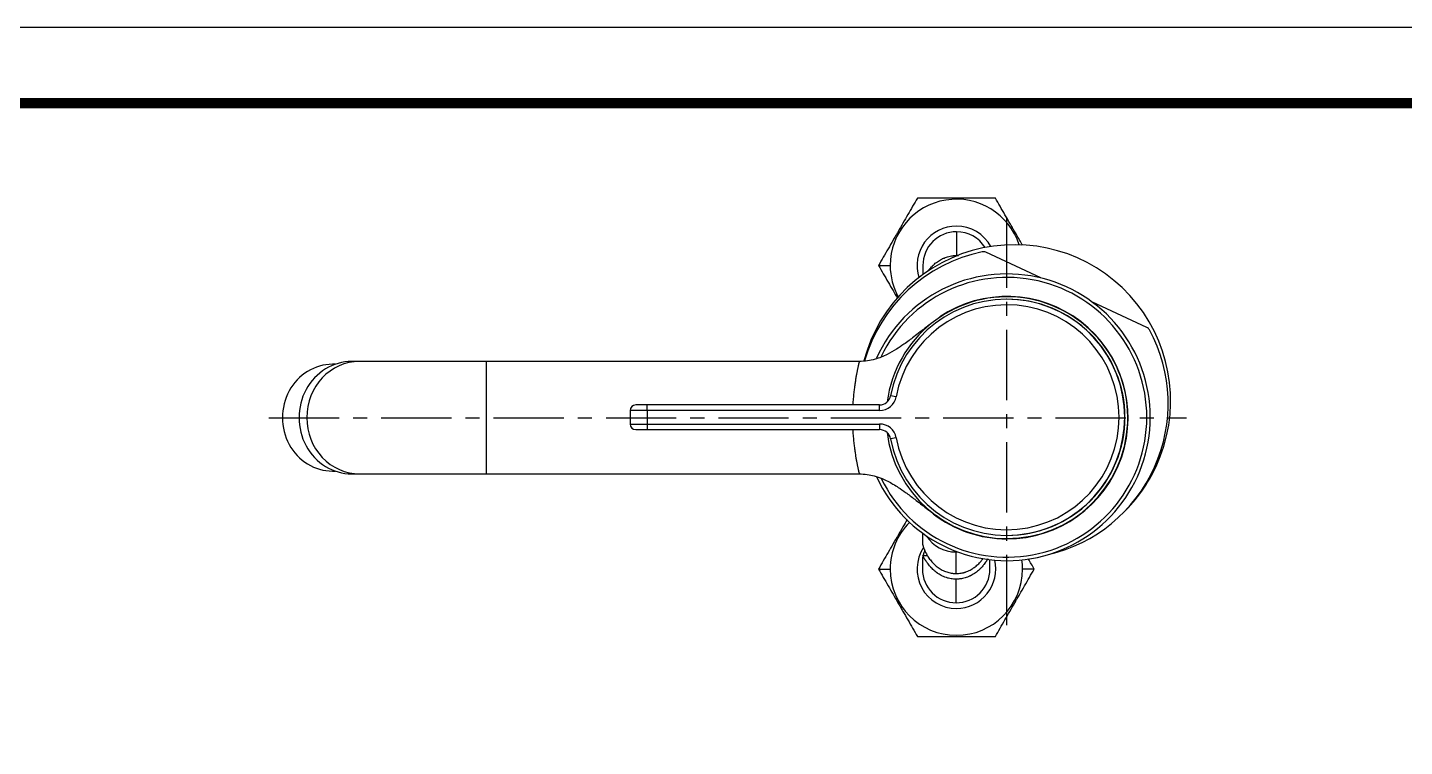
# Model space of a CAD drawing. Extents: x 0 to 790, y 0 to 579.
# Drawn here: x 316.1 to 561.1, y 450.9 to 578.8 of the extents above; entities that cross this region are included whole.
import ezdxf

# ---------------------------------------------------------------- set-up
doc = ezdxf.new("R2010")
doc.units = 0
doc.header["$LTSCALE"] = 10
doc.header["$MEASUREMENT"] = 0
doc.linetypes.add('CENTER', pattern=[2, 1.25, -0.25, 0.25, -0.25])
doc.layers.get('0').update_dxf_attribs({"linetype": 'CONTINUOUS'})
doc.layers.add('1', color=7, linetype='CONTINUOUS')
doc.layers.add('42', color=7, linetype='CONTINUOUS', true_color=0xffffff)

msp = doc.modelspace()

# ---------------------------------------------------------------- linework, layer by layer
at = {"lineweight": -3, "ltscale": 0.5}
msp.add_lwpolyline([(0, 0), (789.88, 0), (789.88, 578.76), (0, 578.76)], close=True, dxfattribs=at)
at = {"color": 5, "linetype": 'ByBlock', "lineweight": -3, "const_width": 1.82}
msp.add_lwpolyline([(12.7, 24.78), (777.1, 24.78), (777.1, 565.32), (12.7, 565.32)], close=True, dxfattribs=at)
at = {"layer": '1', "color": 1, "linetype": 'CENTER', "lineweight": -3}
for p, q in [((490.39, 472.49), (490.39, 546.25)), ((359.04, 509.37), (522.33, 509.37))]:
    msp.add_line(p, q, dxfattribs=at)
at = {"layer": '1', "color": 7, "linetype": 'Continuous', "lineweight": -3}
for p, q in [((481.42, 542.44), (481.42, 538.23)), ((496.4, 534.22), (486.62, 538.78)), ((467.53, 536.44), (469.61, 536.44)), ((475.42, 536.44), (475.42, 534.82)), ((515.28, 525.42), (505.51, 529.98)), ((470.67, 513.1), (469.69, 513.28)), ((426.34, 510.64), (423.34, 510.64)), ((423.34, 510.64), (423.34, 508.24)), ((426.34, 511.64), (424.34, 511.64)), ((467.72, 511.64), (426.34, 511.64)), ((426.34, 510.64), (426.34, 511.64)), ((467.72, 510.64), (426.34, 510.64)), ((426.34, 510.64), (426.34, 508.24)), ((467.72, 510.64), (467.72, 511.64)), ((423.34, 508.24), (426.34, 508.24)), ((424.34, 507.24), (426.34, 507.24)), ((426.34, 508.24), (467.72, 508.24)), ((426.34, 508.24), (426.34, 507.24)), ((426.34, 507.24), (467.72, 507.24)), ((467.72, 508.24), (467.72, 507.24)), ((470.67, 505.79), (469.69, 505.61)), ((475.35, 488.85), (475.35, 487.11)), ((481.35, 485.6), (481.35, 485.49)), ((481.35, 481.65), (481.35, 485.49)), ((475.35, 484.57), (475.35, 482.44)), ((476.26, 484.78), (475.4, 484.78)), ((487.35, 482.44), (487.35, 484.12)), ((467.53, 482.44), (469.61, 482.44)), ((481.35, 476.44), (481.35, 480.66)), ((495.24, 482.44), (493.16, 482.44))]:
    msp.add_line(p, q, dxfattribs=at)
for centre, radius, start, end in [((481.39, 536.44), 11.78, 18.2278, 180), ((481.39, 536.44), 7, 90, 197.8762), ((481.42, 536.44), 6, 90, 180), ((481.39, 536.44), 7, 28.7775, 90), ((481.42, 536.44), 6, 32.1441, 90), ((491.76, 512.39), 27.75, 335, 165.2375), ((491.52, 511.86), 27.55, 101.552, 163.9683), ((486.2, 537.88), 1, 65, 101.552), ((490.39, 509.44), 25.5, 0, 155.7), ((490.39, 509.44), 24.88, 0, 154.2319), ((481.39, 536.44), 11.78, 180, 208.4288), ((490.34, 509.44), 21, 0, 169.4783), ((490.34, 509.44), 20, 190.5217, 169.4783), ((491.52, 511.86), 27.55, 283.078, 28.448), ((514.86, 524.51), 1, 28.448, 65), ((467.72, 513.64), 2, 270, 349.4783), ((467.72, 513.64), 3, 270, 349.4783), ((424.34, 510.64), 1, 90, 180), ((424.34, 508.24), 1, 180, 270), ((490.39, 509.44), 25.5, 204.7106, 0), ((467.72, 505.24), 3, 10.5217, 90), ((467.72, 505.24), 2, 10.5217, 90), ((490.39, 509.44), 24.88, 205.9988, 0), ((490.34, 509.44), 21, 190.5217, 0), ((491.76, 512.39), 27.75, 314.1931, 335), ((481.39, 482.44), 11.78, 135.1266, 180), ((481.39, 482.44), 7, 146.7281, 270), ((481.39, 482.44), 7, 270, 13.1597), ((481.39, 482.44), 11.78, 0, 8.0044), ((481.39, 482.44), 11.78, 180, 0), ((481.35, 482.44), 6, 180, 270), ((481.35, 482.44), 6, 270, 0)]:
    msp.add_arc(centre, radius, start, end, dxfattribs=at)
for start_param, end_param in [(0.503538, 1.570796), (1.570796, 1.616546)]:
    msp.add_ellipse((481.35, 490.96), major_axis=(-6, 0), ratio=0.912494, start_param=start_param, end_param=end_param, dxfattribs=at)
for points, knots in [([(474.46, 548.44), (473.89, 547.46), (473.32, 546.48), (472.46, 544.98), (472.17, 544.48), (471.59, 543.47), (471.29, 542.96), (470.93, 542.33), (470.85, 542.2), (470.74, 542.01), (470.71, 541.94), (470.63, 541.82), (470.45, 541.5), (470.26, 541.18), (469.83, 540.42), (469.53, 539.91), (468.96, 538.91), (468.67, 538.42), (468.1, 537.43), (467.81, 536.93), (467.53, 536.44)], [0, 0, 0, 0, 0.25, 0.25, 0.375, 0.375, 0.5, 0.5, 0.53125, 0.53125, 0.546875, 0.546875, 0.5625, 0.625, 0.625, 0.75, 0.75, 0.875, 0.875, 1, 1, 1, 1]), ([(488.32, 548.44), (487.18, 548.44), (486.04, 548.44), (484.32, 548.44), (483.74, 548.44), (482.57, 548.44), (481.99, 548.44), (481.25, 548.44), (481.1, 548.44), (480.88, 548.44), (480.81, 548.44), (480.66, 548.44), (480.29, 548.44), (479.93, 548.44), (479.05, 548.44), (478.47, 548.44), (477.31, 548.44), (476.74, 548.44), (475.59, 548.44), (475.02, 548.44), (474.46, 548.44)], [0, 0, 0, 0, 0.25, 0.25, 0.375, 0.375, 0.5, 0.5, 0.53125, 0.53125, 0.546875, 0.546875, 0.5625, 0.625, 0.625, 0.75, 0.75, 0.875, 0.875, 1, 1, 1, 1]), ([(493.16, 540.04), (493, 540.33), (492.83, 540.62), (492.37, 541.41), (492.08, 541.92), (491.71, 542.56), (491.64, 542.69), (491.53, 542.88), (491.49, 542.94), (491.42, 543.07), (491.23, 543.39), (491.05, 543.71), (490.61, 544.47), (490.32, 544.97), (489.74, 545.97), (489.45, 546.47), (488.88, 547.46), (488.6, 547.95), (488.32, 548.44)], [0, 0, 0, 0, 0.103038, 0.103038, 0.282431, 0.282431, 0.327279, 0.327279, 0.349703, 0.349703, 0.372127, 0.461823, 0.461823, 0.641215, 0.641215, 0.820608, 0.820608, 1, 1, 1, 1]), ([(476.35, 535.46), (476.37, 535.49), (476.39, 535.52), (476.44, 535.58), (476.46, 535.6), (476.5, 535.66), (476.52, 535.69), (476.59, 535.77), (476.63, 535.82), (476.77, 535.99), (476.87, 536.1), (477.03, 536.26), (477.08, 536.32), (477.16, 536.39), (477.18, 536.42), (477.24, 536.47), (477.27, 536.5), (477.41, 536.63), (477.52, 536.73), (477.76, 536.92), (477.88, 537.01), (478.12, 537.19), (478.25, 537.27), (478.51, 537.43), (478.64, 537.51), (478.81, 537.59), (478.85, 537.61), (478.92, 537.65), (479.02, 537.7), (479.12, 537.74), (479.33, 537.83), (479.48, 537.88), (479.76, 537.98), (479.91, 538.02), (480.2, 538.1), (480.35, 538.13), (480.54, 538.16), (480.58, 538.17), (480.65, 538.18), (480.69, 538.18), (480.81, 538.2), (480.88, 538.2), (481.11, 538.22), (481.26, 538.23), (481.42, 538.23)], [0, 0, 0, 0, 0.021011, 0.021011, 0.039837, 0.039837, 0.058664, 0.058664, 0.096317, 0.096317, 0.171624, 0.171624, 0.209278, 0.209278, 0.228104, 0.228104, 0.246931, 0.246931, 0.322238, 0.322238, 0.397545, 0.397545, 0.472852, 0.472852, 0.548159, 0.548159, 0.566985, 0.566985, 0.585812, 0.623466, 0.623466, 0.698772, 0.698772, 0.774079, 0.774079, 0.849386, 0.849386, 0.868213, 0.868213, 0.88704, 0.88704, 0.924693, 0.924693, 1, 1, 1, 1]), ([(467.53, 536.44), (468.1, 535.46), (468.67, 534.48), (469.53, 532.98), (469.82, 532.48), (470.38, 531.51), (470.65, 531.04), (470.92, 530.57)], [0, 0, 0, 0, 0.509538, 0.509538, 0.764307, 0.764307, 1, 1, 1, 1]), ([(472.63, 491.28), (472.38, 490.84), (472.13, 490.41), (471.59, 489.47), (471.29, 488.96), (470.93, 488.33), (470.85, 488.2), (470.74, 488.01), (470.71, 487.94), (470.63, 487.82), (470.45, 487.5), (470.26, 487.18), (469.83, 486.42), (469.53, 485.91), (468.96, 484.91), (468.67, 484.42), (468.1, 483.43), (467.81, 482.93), (467.53, 482.44)], [0, 0, 0, 0, 0.147267, 0.147267, 0.317814, 0.317814, 0.36045, 0.36045, 0.381769, 0.381769, 0.403087, 0.48836, 0.48836, 0.658907, 0.658907, 0.829453, 0.829453, 1, 1, 1, 1]), ([(475.35, 487.2), (475.35, 487.18), (475.35, 487.17), (475.35, 487.12), (475.36, 487.08), (475.36, 487.01), (475.37, 486.97), (475.38, 486.87), (475.39, 486.82), (475.41, 486.74), (475.41, 486.73), (475.42, 486.7), (475.42, 486.68), (475.43, 486.63), (475.44, 486.6), (475.47, 486.48), (475.5, 486.4), (475.54, 486.29), (475.54, 486.27), (475.56, 486.22), (475.57, 486.19), (475.59, 486.12), (475.61, 486.07), (475.67, 485.91), (475.72, 485.8), (475.79, 485.65), (475.8, 485.62), (475.83, 485.56), (475.84, 485.53), (475.89, 485.44), (475.92, 485.38), (476.01, 485.2), (476.08, 485.08), (476.18, 484.89), (476.22, 484.83), (476.28, 484.74), (476.3, 484.71), (476.34, 484.65), (476.35, 484.62), (476.45, 484.47), (476.54, 484.35), (476.71, 484.12), (476.8, 484.01), (476.98, 483.79), (477.08, 483.68), (477.22, 483.52), (477.27, 483.47), (477.38, 483.37), (477.43, 483.32), (477.59, 483.17), (477.69, 483.08), (477.91, 482.9), (478.03, 482.81), (478.26, 482.64), (478.38, 482.56), (478.62, 482.41), (478.74, 482.34), (479.12, 482.14), (479.39, 482.03), (479.93, 481.84), (480.2, 481.77), (480.52, 481.71), (480.56, 481.71), (480.63, 481.7), (480.74, 481.68), (480.85, 481.67), (481.06, 481.65), (481.21, 481.65), (481.35, 481.65)], [0, 0, 0, 0, 0.022244, 0.022244, 0.062984, 0.062984, 0.103724, 0.103724, 0.144463, 0.144463, 0.154648, 0.154648, 0.164833, 0.164833, 0.185203, 0.185203, 0.225943, 0.225943, 0.236128, 0.236128, 0.246313, 0.246313, 0.266683, 0.266683, 0.307423, 0.307423, 0.317608, 0.317608, 0.327793, 0.327793, 0.348163, 0.348163, 0.388902, 0.388902, 0.409272, 0.409272, 0.419457, 0.419457, 0.429642, 0.429642, 0.470382, 0.470382, 0.511122, 0.511122, 0.551862, 0.551862, 0.572232, 0.572232, 0.592602, 0.592602, 0.633341, 0.633341, 0.674081, 0.674081, 0.714821, 0.714821, 0.755561, 0.755561, 0.837041, 0.837041, 0.91852, 0.91852, 0.928705, 0.928705, 0.93889, 0.95926, 0.95926, 1, 1, 1, 1]), ([(475.46, 484.76), (475.47, 484.77), (475.47, 484.78), (475.48, 484.81), (475.49, 484.84), (475.5, 484.88), (475.5, 484.88), (475.5, 484.9), (475.51, 484.92), (475.52, 484.95), (475.54, 485.01), (475.55, 485.05), (475.57, 485.11), (475.57, 485.12), (475.58, 485.14), (475.58, 485.15), (475.6, 485.19), (475.61, 485.25), (475.63, 485.3), (475.65, 485.35), (475.65, 485.36), (475.67, 485.4), (475.67, 485.41), (475.7, 485.49), (475.73, 485.56), (475.76, 485.65), (475.77, 485.67), (475.78, 485.69)], [0, 0, 0, 0, 0.058223, 0.058223, 0.208283, 0.208283, 0.245798, 0.245798, 0.283313, 0.358343, 0.358343, 0.508403, 0.508403, 0.545918, 0.545918, 0.583433, 0.583433, 0.658463, 0.733493, 0.733493, 0.771008, 0.771008, 0.808523, 0.808523, 0.958583, 0.958583, 1, 1, 1, 1]), ([(481.35, 480.66), (481.2, 480.66), (480.89, 480.67), (480.59, 480.71), (480.29, 480.76), (480.14, 480.79), (479.92, 480.84), (479.84, 480.86), (479.69, 480.91), (479.62, 480.93), (479.4, 481), (479.26, 481.06), (478.98, 481.18), (478.84, 481.24), (478.57, 481.38), (478.44, 481.46), (478.24, 481.58), (478.18, 481.62), (478.08, 481.68), (478.05, 481.71), (477.99, 481.75), (477.95, 481.77), (477.8, 481.88), (477.68, 481.98), (477.44, 482.17), (477.33, 482.27), (477.11, 482.48), (477, 482.58), (476.87, 482.72), (476.84, 482.75), (476.79, 482.8), (476.72, 482.89), (476.65, 482.97), (476.51, 483.14), (476.42, 483.25), (476.33, 483.37), (476.32, 483.38), (476.3, 483.41), (476.29, 483.42), (476.26, 483.46), (476.2, 483.54), (476.15, 483.62), (476.04, 483.77), (475.98, 483.86), (475.92, 483.97), (475.9, 483.99), (475.88, 484.02), (475.88, 484.03), (475.87, 484.05), (475.84, 484.1), (475.81, 484.14), (475.75, 484.24), (475.71, 484.3), (475.67, 484.38), (475.65, 484.4), (475.63, 484.45), (475.61, 484.47), (475.58, 484.53), (475.56, 484.56), (475.52, 484.62), (475.51, 484.64), (475.48, 484.68), (475.47, 484.7), (475.45, 484.73), (475.44, 484.74), (475.43, 484.76), (475.42, 484.76), (475.41, 484.77), (475.41, 484.77), (475.4, 484.78), (475.4, 484.78), (475.39, 484.78), (475.39, 484.78), (475.39, 484.78)], [0, 0, 0, 0, 0.040533, 0.081067, 0.081067, 0.1216, 0.1216, 0.141867, 0.141867, 0.162134, 0.162134, 0.202667, 0.202667, 0.243201, 0.243201, 0.283734, 0.283734, 0.304001, 0.304001, 0.314135, 0.314135, 0.324268, 0.324268, 0.364801, 0.364801, 0.405335, 0.405335, 0.445868, 0.445868, 0.456002, 0.456002, 0.466135, 0.486402, 0.486402, 0.526935, 0.526935, 0.532002, 0.532002, 0.537069, 0.537069, 0.547202, 0.567469, 0.567469, 0.608002, 0.608002, 0.618136, 0.618136, 0.623202, 0.623202, 0.628269, 0.648536, 0.648536, 0.689069, 0.689069, 0.709336, 0.709336, 0.729603, 0.729603, 0.770136, 0.770136, 0.81067, 0.81067, 0.851203, 0.851203, 0.891737, 0.891737, 0.93227, 0.93227, 0.952537, 0.952537, 0.972804, 0.972804, 1, 1, 1, 1]), ([(481.35, 481.65), (481.64, 481.65), (481.93, 481.67), (482.35, 481.74), (482.49, 481.77), (482.7, 481.82), (482.8, 481.85), (482.9, 481.88), (482.97, 481.91), (483.01, 481.92), (483.18, 481.98), (483.31, 482.03), (483.57, 482.14), (483.7, 482.2), (483.95, 482.33), (484.07, 482.4), (484.26, 482.52), (484.32, 482.55), (484.43, 482.63), (484.49, 482.67), (484.67, 482.8), (484.78, 482.89), (485, 483.07), (485.11, 483.16), (485.31, 483.35), (485.42, 483.45), (485.61, 483.66), (485.71, 483.77), (485.85, 483.93), (485.89, 483.99), (485.98, 484.1), (486.03, 484.16), (486.09, 484.25), (486.11, 484.28), (486.14, 484.31)], [0, 0, 0, 0, 0.15075, 0.15075, 0.226125, 0.226125, 0.263812, 0.282656, 0.282656, 0.3015, 0.3015, 0.376875, 0.376875, 0.45225, 0.45225, 0.527625, 0.527625, 0.565312, 0.565312, 0.603, 0.603, 0.678375, 0.678375, 0.75375, 0.75375, 0.829125, 0.829125, 0.9045, 0.9045, 0.942187, 0.942187, 0.979875, 0.979875, 1, 1, 1, 1]), ([(486.96, 484.25), (486.96, 484.24), (486.95, 484.22), (486.93, 484.2), (486.9, 484.15), (486.87, 484.09), (486.82, 484.02), (486.8, 483.98), (486.74, 483.89), (486.71, 483.84), (486.65, 483.75), (486.55, 483.6), (486.44, 483.45), (486.34, 483.31), (486.31, 483.28), (486.27, 483.23), (486.25, 483.2), (486.18, 483.12), (486.14, 483.06), (486, 482.9), (485.9, 482.79), (485.75, 482.62), (485.69, 482.57), (485.61, 482.49), (485.59, 482.46), (485.53, 482.41), (485.5, 482.39), (485.37, 482.26), (485.25, 482.16), (485.02, 481.96), (484.9, 481.87), (484.65, 481.7), (484.52, 481.61), (484.26, 481.45), (484.13, 481.38), (483.96, 481.29), (483.92, 481.27), (483.86, 481.24), (483.75, 481.19), (483.65, 481.14), (483.44, 481.05), (483.3, 481), (483.01, 480.9), (482.86, 480.86), (482.57, 480.79), (482.42, 480.76), (482.23, 480.73), (482.19, 480.72), (482.12, 480.71), (482.08, 480.7), (481.97, 480.69), (481.89, 480.68), (481.66, 480.66), (481.51, 480.66), (481.35, 480.66)], [0, 0, 0, 0, 0.011617, 0.011617, 0.026823, 0.057235, 0.057235, 0.087647, 0.087647, 0.118058, 0.118058, 0.14847, 0.209294, 0.209294, 0.2245, 0.2245, 0.239706, 0.239706, 0.270117, 0.270117, 0.330941, 0.330941, 0.361353, 0.361353, 0.376559, 0.376559, 0.391764, 0.391764, 0.452588, 0.452588, 0.513412, 0.513412, 0.574235, 0.574235, 0.635059, 0.635059, 0.650265, 0.650265, 0.66547, 0.695882, 0.695882, 0.756706, 0.756706, 0.817529, 0.817529, 0.878353, 0.878353, 0.893559, 0.893559, 0.908765, 0.908765, 0.939176, 0.939176, 1, 1, 1, 1]), ([(467.53, 482.44), (468.1, 481.46), (468.67, 480.48), (469.53, 478.98), (469.82, 478.48), (470.4, 477.47), (470.69, 476.96), (471.06, 476.33), (471.13, 476.2), (471.25, 476.01), (471.28, 475.94), (471.36, 475.82), (471.54, 475.5), (471.72, 475.18), (472.16, 474.42), (472.45, 473.91), (473.03, 472.91), (473.32, 472.42), (473.89, 471.43), (474.17, 470.93), (474.46, 470.44)], [0, 0, 0, 0, 0.25, 0.25, 0.375, 0.375, 0.5, 0.5, 0.53125, 0.53125, 0.546875, 0.546875, 0.5625, 0.625, 0.625, 0.75, 0.75, 0.875, 0.875, 1, 1, 1, 1]), ([(488.32, 470.44), (488.88, 471.42), (489.45, 472.41), (490.31, 473.91), (490.6, 474.41), (491.18, 475.41), (491.48, 475.92), (491.85, 476.56), (491.92, 476.69), (492.03, 476.88), (492.07, 476.94), (492.14, 477.07), (492.32, 477.39), (492.51, 477.71), (492.95, 478.47), (493.24, 478.97), (493.82, 479.97), (494.1, 480.47), (494.67, 481.46), (494.96, 481.95), (495.24, 482.44)], [0, 0, 0, 0, 0.25, 0.25, 0.375, 0.375, 0.5, 0.5, 0.53125, 0.53125, 0.546875, 0.546875, 0.5625, 0.625, 0.625, 0.75, 0.75, 0.875, 0.875, 1, 1, 1, 1]), ([(474.46, 470.44), (475.59, 470.44), (476.73, 470.44), (478.46, 470.44), (479.03, 470.44), (480.2, 470.44), (480.78, 470.44), (481.52, 470.44), (481.67, 470.44), (481.89, 470.44), (481.96, 470.44), (482.11, 470.44), (482.48, 470.44), (482.85, 470.44), (483.72, 470.44), (484.31, 470.44), (485.46, 470.44), (486.04, 470.44), (487.18, 470.44), (487.75, 470.44), (488.32, 470.44)], [0, 0, 0, 0, 0.25, 0.25, 0.375, 0.375, 0.5, 0.5, 0.53125, 0.53125, 0.546875, 0.546875, 0.5625, 0.625, 0.625, 0.75, 0.75, 0.875, 0.875, 1, 1, 1, 1])]:
    msp.add_open_spline(points, degree=3, knots=knots, dxfattribs=at)
for points in [[(481.42, 538.23), (481.53, 538.23), (481.64, 538.23), (481.76, 538.22)], [(495.24, 482.44), (494.89, 483.05), (494.54, 483.65), (494.19, 484.26)]]:
    msp.add_open_spline(points, degree=3, dxfattribs=at)
at = {"layer": '42', "color": 7, "linetype": 'Continuous', "lineweight": -3}
for p, q in [((370.87, 518.87), (370.39, 518.87)), ((375.19, 519.37), (373.81, 519.37)), ((397.75, 519.37), (375.19, 519.37)), ((397.75, 509.37), (397.75, 519.37)), ((464.11, 519.37), (397.75, 519.37)), ((397.75, 499.37), (397.75, 509.37)), ((370.39, 499.87), (370.87, 499.87)), ((373.81, 499.37), (375.19, 499.37)), ((375.19, 499.37), (397.75, 499.37)), ((397.75, 499.37), (464.11, 499.37))]:
    msp.add_line(p, q, dxfattribs=at)
for centre, radius, start, end in [((490.39, 509.37), 21.5, 270, 172.53), ((490.39, 509.37), 21.56, 270, 123.7219), ((490.39, 509.44), 21, 0, 90.0731), ((490.39, 509.44), 21, 269.9269, 0), ((490.39, 509.37), 21.5, 187.02, 270), ((490.39, 509.37), 21.56, 232.38, 270)]:
    msp.add_arc(centre, radius, start, end, dxfattribs=at)
for centre, major_axis, start_param, end_param in [((370.39, 509.37), (0, 9.5), 0, 3.141593), ((373.81, 509.37), (0, 10), 0, 3.141593), ((375.19, 509.37), (0, 10), 0, 1.570796), ((375.19, 509.37), (0, 10), 1.570796, 3.141593)]:
    msp.add_ellipse(centre, major_axis=major_axis, ratio=0.939693, start_param=start_param, end_param=end_param, dxfattribs=at)
msp.add_open_spline([(482.02, 529.18), (481.42, 528.92), (480.85, 528.63)], degree=2, dxfattribs=at)
for points, knots in [([(476.96, 526.16), (476.81, 526.05), (476.12, 525.55), (475.08, 524.73), (473.9, 523.82), (472.94, 523.08), (471.92, 522.34), (470.65, 521.48), (468.97, 520.52), (467.24, 519.81), (465.54, 519.44), (464.6, 519.37), (464.1, 519.37)], [0, 0, 0, 0, 0.038331, 0.172714, 0.267858, 0.33968, 0.417336, 0.523489, 0.649692, 0.808435, 0.900138, 1, 1, 1, 1]), ([(464.1, 519.37), (464.1, 519.37), (464.09, 519.34), (464.07, 519.23), (464.04, 519.11), (464.01, 519), (463.98, 518.86), (463.95, 518.71), (463.91, 518.54), (463.87, 518.36), (463.82, 518.15), (463.78, 517.93), (463.73, 517.7), (463.68, 517.44), (463.63, 517.17), (463.57, 516.88), (463.52, 516.58), (463.46, 516.25), (463.41, 515.89), (463.35, 515.52), (463.29, 515.12), (463.23, 514.69), (463.18, 514.24), (463.12, 513.77), (463.07, 513.28), (463.03, 512.77), (462.99, 512.23), (462.96, 511.86), (462.95, 511.66), (462.95, 511.65)], [0, 0, 0, 0, 0.071224, 0.142496, 0.178131, 0.213767, 0.249403, 0.285039, 0.320675, 0.35631, 0.391946, 0.427582, 0.463218, 0.498854, 0.534489, 0.570125, 0.605761, 0.641397, 0.677033, 0.712669, 0.748304, 0.78394, 0.819576, 0.855212, 0.890848, 0.926483, 0.962119, 0.997755, 1, 1, 1, 1]), ([(462.94, 507.24), (462.94, 507.18), (462.96, 506.93), (462.99, 506.51), (463.03, 505.97), (463.07, 505.46), (463.12, 504.97), (463.18, 504.5), (463.23, 504.05), (463.29, 503.62), (463.35, 503.22), (463.41, 502.85), (463.46, 502.49), (463.52, 502.16), (463.57, 501.85), (463.63, 501.57), (463.68, 501.3), (463.73, 501.04), (463.78, 500.81), (463.82, 500.59), (463.87, 500.38), (463.91, 500.2), (463.95, 500.03), (463.98, 499.88), (464.01, 499.74), (464.04, 499.63), (464.07, 499.51), (464.09, 499.4), (464.1, 499.37), (464.1, 499.37), (464.1, 499.37)], [0, 0, 0, 0, 0.011574, 0.046862, 0.08215, 0.117438, 0.152726, 0.188014, 0.223302, 0.25859, 0.293878, 0.329166, 0.364454, 0.399742, 0.43503, 0.470318, 0.505606, 0.540894, 0.576182, 0.61147, 0.646758, 0.682046, 0.717334, 0.752622, 0.78791, 0.823198, 0.858486, 0.929062, 0.999638, 1, 1, 1, 1]), ([(464.1, 499.37), (464.58, 499.37), (465.47, 499.3), (466.84, 499.02), (468.05, 498.6), (469.16, 498.09), (470.12, 497.56), (471.19, 496.9), (472.48, 496.01), (474.13, 494.76), (476.07, 493.21), (477.54, 492.16), (478.31, 491.63)], [0, 0, 0, 0, 0.087412, 0.162696, 0.252827, 0.319785, 0.385405, 0.452877, 0.547895, 0.671301, 0.829249, 1, 1, 1, 1])]:
    msp.add_open_spline(points, degree=3, knots=knots, dxfattribs=at)

doc.saveas('drawing.dxf')
